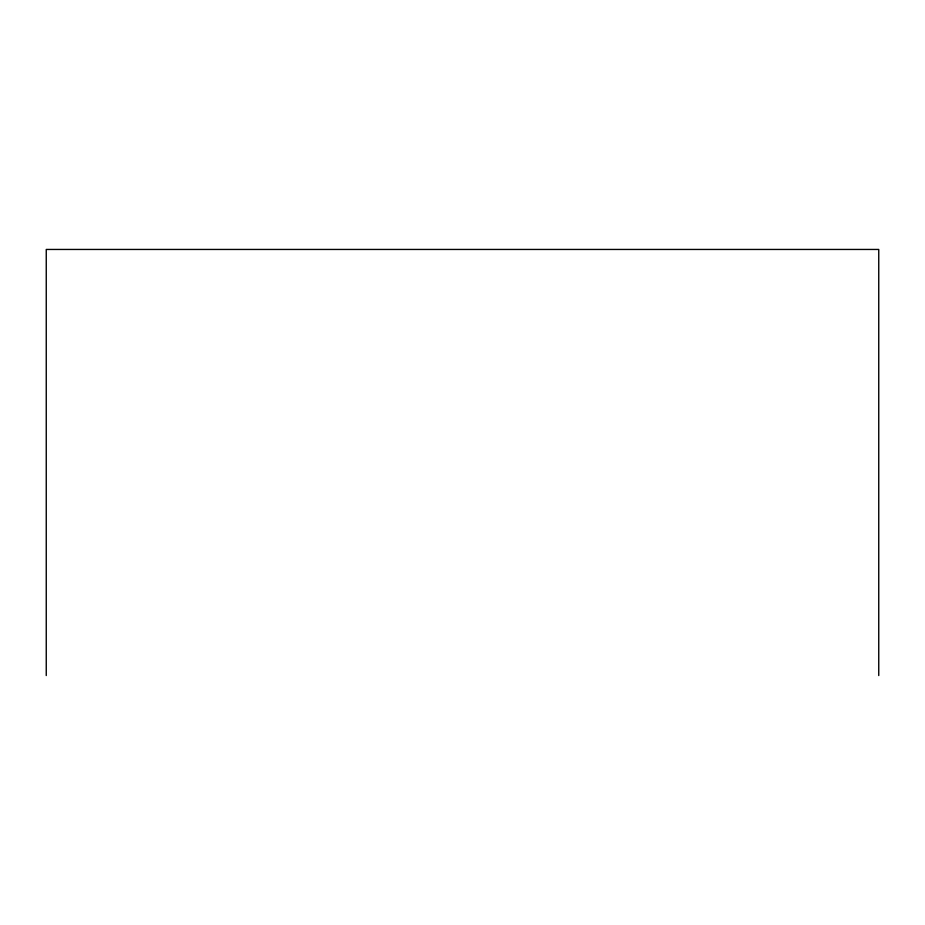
<?xml version="1.0" encoding="UTF-8"?>
<svg xmlns="http://www.w3.org/2000/svg" width="925" height="925" viewBox="0 0 925 925"><rect width="100%" height="100%" fill="white"/><g stroke="black" fill="none" stroke-linecap="round" stroke-linejoin="round"><path stroke-width="1.39" d="M878.75 675.551L878.75 249.449L46.25 249.449L46.25 675.551"/></g></svg>
